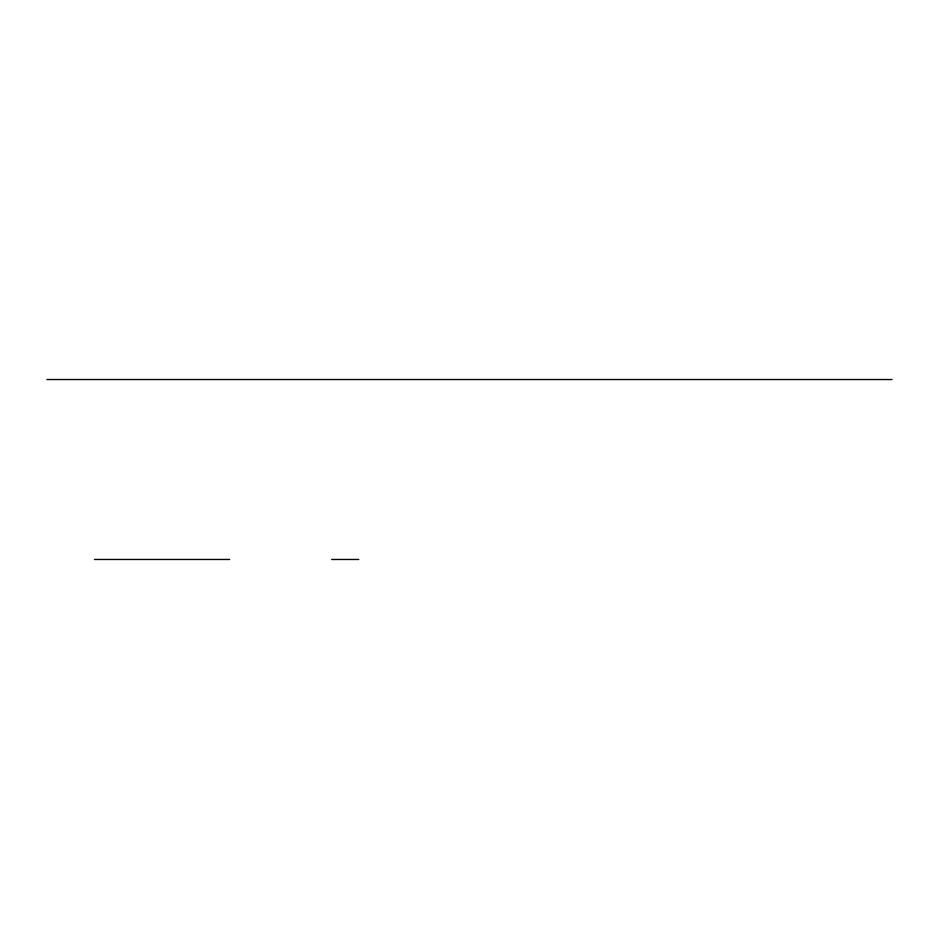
<?xml version="1.0" encoding="UTF-8"?>
<svg xmlns="http://www.w3.org/2000/svg" width="939" height="939" viewBox="0 0 939 939"><rect width="100%" height="100%" fill="white"/><g stroke="black" fill="none" stroke-linecap="round" stroke-linejoin="round"><path stroke-width="1.41" d="M46.95 379.532L892.05 379.532M94.452 559.468L229.656 559.468M331.725 559.468L358.745 559.468"/></g></svg>
